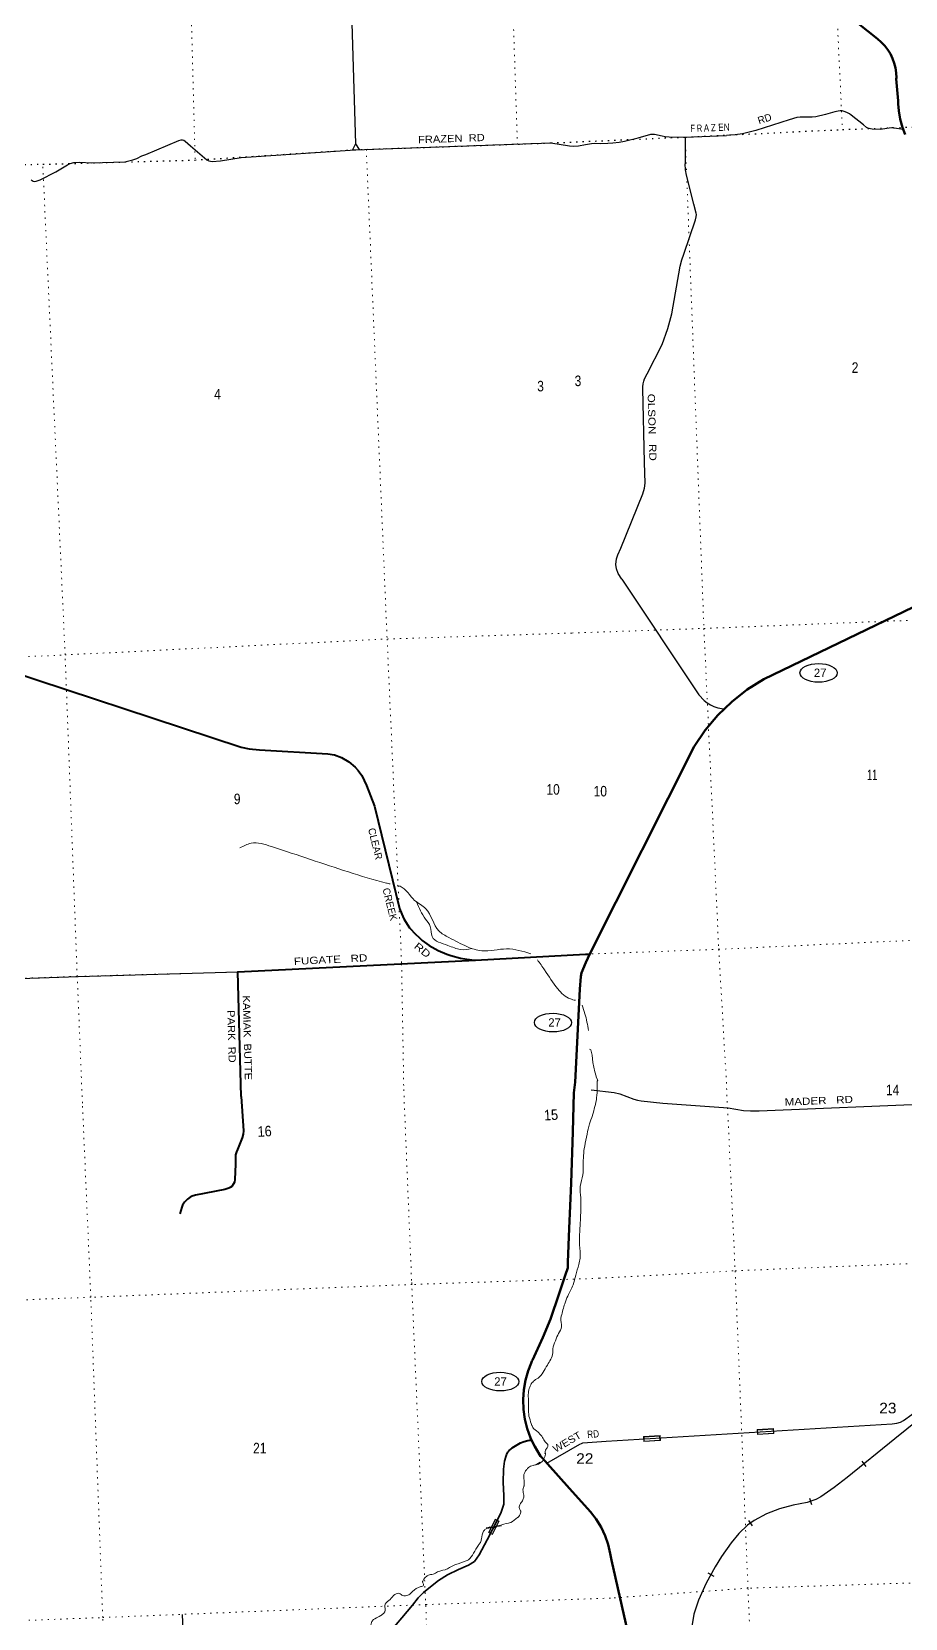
# Model space of a CAD drawing. Header units: feet. Extents: x 751810 to 1010326, y -353855 to -161247.
# Drawn here: x 963642 to 978138, y -217253 to -190931 of the extents above; entities that cross this region are included whole.
import ezdxf
from ezdxf.enums import TextEntityAlignment as Align

# ---------------------------------------------------------------- set-up
doc = ezdxf.new("R2010")
doc.units = ezdxf.units.FT
doc.header["$LTSCALE"] = 70
doc.linetypes.add('DOTTED', pattern=[1.5, 0.3, -1.2])
for name, color, linetype, lineweight in [('17', 7, 'Continuous', 25), ('23', 7, 'Continuous', 70), ('26', 7, 'Continuous', 40), ('29', 7, 'Continuous', 25), ('31', 7, 'Continuous', 13), ('34', 7, 'Continuous', 25), ('39', 7, 'Continuous', 13), ('59', 7, 'Continuous', 13), ('6', 7, 'DOTTED', 25), ('61', 7, 'Continuous', 13), ('7', 7, 'DOTTED', 13)]:
    doc.layers.add(name, color=color, linetype=linetype, lineweight=lineweight)
doc.layers.add('27', color=7, linetype='Continuous')
doc.layers.add('30', color=7, linetype='Continuous')

msp = doc.modelspace()

# ---------------------------------------------------------------- linework, layer by layer
at = {"layer": '17'}
for centre, major_axis in [((976699.52, -201568), (-309.24, 1)), ((972291.99, -207369.98), (309.24, -1)), ((971418.4, -213326.21), (309.24, -1))]:
    msp.add_ellipse(centre, major_axis=major_axis, ratio=0.500121, dxfattribs=at)
at = {"layer": '23'}
msp.add_line((972836.12, -206371), (972906.01, -206231.79), dxfattribs=at)
for points in [[(977891.83, -191299.24), (977848.22, -191229.04), (977797.5, -191163.78), (977740.24, -191104.18), (977677.06, -191050.9), (977064.28, -190559.59)], [(978138.14, -192634.01), (978091.53, -192516.76), (978053.25, -192380.36), (978029.44, -192240.7), (978021.96, -192124.33), (978021.72, -192120.56), (978018.34, -192074.33), (977989.23, -191711.89), (977989.71, -191696.06), (977987.03, -191613.46), (977975.74, -191531.59), (977955.95, -191451.34), (977927.88, -191373.61), (977891.83, -191299.24)], [(972906.01, -206231.79), (974635.09, -202787.49), (974815.8, -202520.13), (975024.91, -202271.22), (975258.89, -202045.54), (975515.17, -201845.54), (975790.96, -201673.44), (979200.36, -200029.21)], [(972836.12, -206371), (972766.9, -206544.01), (972751.49, -206604.01), (972739.68, -206812.91), (972661.83, -208360.27)], [(971935.28, -214296.49), (971916.88, -214258.64), (971861.48, -214105.79), (971822.37, -213947.99), (971799.96, -213786.96), (971794.5, -213624.47), (971806.06, -213462.3), (971834.51, -213302.23), (971879.53, -213146.01), (971930.2, -213021.08), (971943.11, -212989.27), (971952.69, -212971.08), (972124.66, -212596.57), (972248.4, -212287.98), (972395.47, -211863.87), (972493.65, -211568.4), (972536.35, -211436), (972540.7, -211347.39), (972561.45, -210783.85), (972594.59, -210034.9), (972623.3, -209179.62), (972638.71, -208535.9), (972661.83, -208360.27)], [(973260.22, -216291.2), (973243.25, -216180.83), (973207.47, -216029.75), (973156.09, -215883.24), (973089.68, -215742.9), (973008.97, -215610.26), (972914.83, -215486.8), (972564.12, -215098.28), (972198.3, -214689.96), (972159.84, -214647.02), (972153.83, -214639.96), (972108.18, -214586.26), (972087.3, -214561.7), (972069.81, -214536.26), (971987.96, -214404.86), (971935.28, -214296.49)], [(973260.22, -216291.2), (973778.76, -218561.94), (973795.49, -218665.58), (973802.74, -218716.35), (973816.34, -218849.62), (973820.86, -218970.21), (973820.86, -219030.05), (973810.81, -219160.98), (973753.88, -219492.15), (973639.54, -220015.46), (973631.5, -220075.4), (973627.87, -220137.05), (973631.5, -220207.77), (973643.18, -220265.18), (973669.55, -220336.51), (973753.9, -220481.64), (973838.21, -220606.65), (974021.65, -220836.55)]]:
    msp.add_lwpolyline(points, dxfattribs=at)
at = {"layer": '26'}
for points in [[(962747.65, -201360.31), (967120, -202798.07), (967252.08, -202828.72), (967421.34, -202844.55), (968555.61, -202908.48), (968668.99, -202926.18), (968783.24, -202971.96), (968901.47, -203042.49), (969010.65, -203132.07), (969061.7, -203187.1), (969118.25, -203268.83), (969199.57, -203438.63), (969327.62, -203781.82), (969745.89, -205476.31), (969780.93, -205569.07), (969817.88, -205648.85), (969913.1, -205796.3), (970014.27, -205909.57), (970064.83, -205954.32), (970123.59, -206010.07), (970238.3, -206088.94), (970387.5, -206173.53), (970532.01, -206233.26), (970594.85, -206255.27), (970758.22, -206299.28), (970902.87, -206324.39), (970904.88, -206324.31), (970989.64, -206332.28)], [(967115.87, -208596.18), (967063.37, -206530.03), (971006.41, -206333.86)], [(970989.64, -206332.28), (971006.41, -206333.86), (972831.08, -206233.36)], [(972831.08, -206233.36), (972875.19, -206232.48), (972906.01, -206231.79)], [(967115.87, -208596.18), (967158.77, -209166.95), (967150.66, -209223.02), (967134.39, -209283.72), (967054.24, -209476.27), (967040.31, -209512.65), (967024.96, -209565.2), (967022.22, -209606.78), (967021.88, -209721.28), (967014.98, -209974.24), (967007.12, -210015.73), (966992.37, -210046.65), (966961.62, -210088.28), (966936.29, -210106.38), (966912.78, -210117.24), (966846.49, -210136.86), (966361.02, -210231.28), (966306.5, -210248.14), (966271.48, -210265.68), (966226.25, -210300.07), (966178.31, -210348.94), (966144.82, -210399.3), (966131.27, -210434.02), (966099.15, -210540.75)], [(971509.04, -214576.48), (971512.62, -214562.92), (971520.58, -214540.54), (971530.83, -214519.1), (971543.27, -214498.86), (971557.76, -214480.03), (971567.22, -214470.08), (971592.13, -214447.48), (971617.22, -214427.54), (971642.63, -214407.35), (971696.94, -214372.79), (971754.57, -214344.09), (971814.89, -214321.58), (971877.23, -214305.49), (971908.69, -214300.61), (971935.28, -214296.49)]]:
    msp.add_lwpolyline(points, dxfattribs=at)
at = {"layer": '26', "lineweight": 35}
for points in [[(971370.52, -215620.39), (971431.65, -215493.03), (971474.27, -215358.62), (971478.29, -215213.77), (971467.43, -215001.21), (971468.29, -214780.13), (971484.92, -214648.82), (971509.04, -214576.48)], [(969597.53, -217464.3), (969781.33, -217247.67), (969961.29, -217035.2), (970052.7, -216914.86), (970145.43, -216826.6), (970259.89, -216729.4), (970392.22, -216627.43), (970540.85, -216530.82), (970725.99, -216442.74), (970891.83, -216373.55), (970991.58, -216309.11), (971069.37, -216199.38), (971197.71, -215952.9), (971370.52, -215620.39)]]:
    msp.add_lwpolyline(points, dxfattribs=at)
at = {"layer": '29'}
for p, q in [((974486.21, -192678.72), (974485.13, -193119.93)), ((969012.2, -192790.71), (969077.1, -192885.29)), ((973432.87, -200011.38), (974713.18, -201930.06)), ((966137.23, -217188.06), (966285.7, -220246.83))]:
    msp.add_line(p, q, dxfattribs=at)
for points in [[(968835.44, -186960.25), (969012.2, -192790.71), (968963.89, -192890.25)], [(978105.07, -192550.83), (977951.97, -192528.39), (977936.1, -192525.75), (977914.27, -192525.09), (977871.97, -192529.71), (977760.9, -192548.89), (977729.15, -192551.55), (977586.35, -192546.26), (977563.22, -192543.6), (977539.42, -192538.31), (977514.3, -192529.71), (977493.14, -192517.15), (977443.54, -192477.47), (977241.26, -192315.41), (977209.52, -192292.92), (977169.85, -192271.75), (977125.55, -192253.22), (977089.18, -192244.64), (977054.82, -192243.96), (977023.08, -192247.93), (976967.53, -192260.51), (976814.15, -192302.85), (976652.85, -192344.5), (976592, -192350.47), (976396.32, -192348.47), (976338.13, -192355.76), (976211.19, -192392.8), (975655.84, -192567.42), (975438.99, -192625.63), (975315.36, -192641.5), (975173.8, -192652.85)], [(972256.87, -192775.6), (972567.03, -192825.4), (972630.5, -192828.04), (972717.77, -192822.75), (972831.48, -192804.23), (972931.97, -192785.71), (972986.18, -192781.74), (973080.07, -192783.06), (973204.36, -192781.74), (973286.34, -192775.13), (973392.12, -192761.89), (973479.39, -192746.02), (973706.82, -192690.46), (973915.74, -192632.25), (973955.4, -192628.28), (973976.56, -192629.61), (974100.85, -192658.71), (974151.09, -192666.64), (974222.5, -192671.94), (974486.21, -192678.72), (975173.8, -192652.85)], [(963630.54, -193387.23), (963665.44, -193410.07), (963685.57, -193415.44), (963715.1, -193410.07), (963748.65, -193400.66), (963780.87, -193389.92), (964040.49, -193257.45), (964233.19, -193138.77), (964278.69, -193118.56), (964341.81, -193101.8), (964441.87, -193094.1), (964634.29, -193104.36), (965185.9, -193091.53), (965321.88, -193055.6), (965383.45, -193032.5), (965466.68, -192991.03), (965535.09, -192968.04), (966085.12, -192735.65), (966124.36, -192725.11), (966143.15, -192725.11), (966167.31, -192730.48), (966189.63, -192743.45), (966278.35, -192822.5), (966546.39, -193055.53), (966583.39, -193074.3), (966637.08, -193082.36), (966773.55, -193074.42), (967118.93, -193019.37), (967197.89, -193010.18), (969011.26, -192887.56), (972256.87, -192775.6)], [(973854.21, -196605.61), (974102.81, -196121.42), (974198.02, -195851.54), (974261.49, -195613.41), (974404.3, -194819.65), (974430.74, -194713.81), (974462.48, -194618.57), (974658.18, -194052.35), (974668.76, -193999.43), (974671.4, -193962.39), (974668.76, -193941.23), (974626.44, -193793.06), (974510.08, -193311.51), (974491.57, -193224.18), (974485.13, -193119.93)], [(973432.87, -200011.38), (973375.54, -199918.22), (973346.45, -199844.14), (973335.87, -199767.4), (973346.45, -199674.8), (973367.61, -199608.65), (973415.21, -199500.18), (973785.45, -198595.29), (973811.9, -198502.68), (973822.47, -198420.67), (973811.9, -198076.71), (973780.16, -196849.03), (973781.51, -196819.91), (973788.1, -196769.65), (973797.37, -196729.95), (973811.9, -196690.28), (973854.21, -196605.61)], [(974713.18, -201930.06), (974800.97, -202024.33), (974848.58, -202064.02), (974904.11, -202098.41), (974959.65, -202124.87), (975025.76, -202148.68), (975123.61, -202161.91)], [(951235.85, -209264.13), (951257.09, -208531.53), (951268.84, -208484.36), (951287.63, -208452.13), (951347.06, -208396.73), (953026.3, -207036.78), (953121.08, -206980.16), (953206.15, -206954.75), (953497, -206948.19), (953824.75, -206946.91), (958320.78, -206794.83), (958425.47, -206778.71), (958538.21, -206730.36), (958592.14, -206717.03), (958640.22, -206716.93), (958683.17, -206727.67), (958863.03, -206786.77), (958953.38, -206790.92), (964410.46, -206604.61), (967063.37, -206530.03)], [(972927.2, -208486.37), (973307.84, -208530.02), (973400.12, -208551.02), (973635.34, -208640.15), (973691.71, -208656.27), (973755.51, -208667.48), (974111.94, -208707.37), (975201.57, -208781.8), (975456, -208828.42), (975570.79, -208836.23), (975712.97, -208836.67), (984523.12, -208469.28), (985605.01, -208447.41), (985664.17, -208433.32), (985701.84, -208410.71), (985924.88, -208206.07)], [(973175.98, -214317.23), (977918.37, -214026.58), (978000.21, -214017.68), (978059.62, -213997.9), (978110.27, -213969.33), (978245.34, -213874.52), (980527.23, -212059.32), (980649.72, -211927.92), (980744.4, -211815.68), (981107.91, -211311.55), (981159.85, -211254.78), (981170.49, -211248.34), (981183.08, -211247.77), (981263.22, -211244.73), (981683.25, -211230.58), (983216.2, -211176.6)], [(972189.99, -214680.68), (972734.72, -214362.83), (972762.61, -214350.87), (972786.51, -214343.76), (973175.98, -214317.23)]]:
    msp.add_lwpolyline(points, dxfattribs=at)
at = {"layer": '31'}
for p, q in [((973794.24, -214238.27), (974068.78, -214222.43)), ((974068.78, -214222.43), (974073.54, -214304.8)), ((975678.32, -214122.58), (975952.86, -214106.71)), ((975952.86, -214106.71), (975957.62, -214189.07))]:
    msp.add_line(p, q, dxfattribs=at)
for points in [[(974073.54, -214304.8), (973798.99, -214320.63), (973794.24, -214238.27)], [(975957.62, -214189.07), (975683.08, -214204.94), (975678.32, -214122.58)]]:
    msp.add_lwpolyline(points, dxfattribs=at)
for points in [[(973806.51, -214312.18), (973802.68, -214245.79), (974061.25, -214230.87), (974065.09, -214297.27)], [(975686.76, -214130.1), (975945.33, -214115.15), (975949.17, -214181.54), (975690.6, -214196.49)]]:
    msp.add_lwpolyline(points, close=True, dxfattribs=at)
at = {"layer": '34'}
for p, q in [((977416.59, -214648.39), (977486, -214734.51)), ((976548.36, -215257.75), (976583.83, -215362.52)), ((975534.74, -215628.9), (975599.02, -215718.92)), ((974861.2, -216501.7), (974958.39, -216554.51))]:
    msp.add_line(p, q, dxfattribs=at)
msp.add_lwpolyline([(978761.97, -213635.87), (977966.8, -214275.11), (977172.13, -214915.52), (976958.45, -215083.88), (976734.61, -215240.04), (976656.01, -215281.7), (976509.24, -215331.39), (976278.04, -215378.79), (976050.65, -215437.76), (975836.49, -215521.87), (975629.73, -215628.16), (975520.12, -215706.43), (975376.8, -215844.49), (975248.98, -216001.93), (975089.02, -216228.73), (974980.74, -216401.53), (974835.01, -216669.74), (974706.62, -216954.57), (974631.85, -217185.22), (974592.48, -217419.81)], dxfattribs=at)
at = {"layer": '39'}
msp.add_line((971174, -215772.05), (971171.22, -215773.96), dxfattribs=at)
msp.add_lwpolyline([(972897.59, -207810.14), (972917.51, -207819.4), (972940.22, -207911.3), (972951.74, -208033.71), (972988.26, -208187.58), (973008.45, -208261.45), (973008.79, -208273.51), (973036.15, -208326.21), (973026.84, -208344.49)], dxfattribs=at)
for points in [[(976362.96, -185895.64), (976510.63, -185788.74), (976589.97, -185681.8), (976732.76, -185544.86), (976904.06, -185421.17), (977105.59, -185300.64), (977232.15, -185228.55), (977323.82, -185201.75), (977558.79, -185126.52), (977804.99, -185093.22), (977916.97, -185073.88), (978033.48, -185072.51), (978239.58, -185112.81), (978387.18, -185144.75), (978559.95, -185284.61), (978568.2, -185292.42), (978589.6, -185338.08), (978596.54, -185370.07), (978597.74, -185412.29), (978617.06, -185456), (978644.77, -185511.54), (978674.59, -185571.04), (978721.33, -185660.23), (978830.14, -185812.01), (978872.58, -185961.69), (978895.91, -186146.13), (978899.97, -186218.45), (978900.65, -186313), (978905.35, -186407.44), (978911.99, -186499.8), (978937.97, -186635.88), (978984.77, -186727.08), (979006.1, -186770.73), (979114.11, -186894.36), (979182.14, -186954.76), (979310.86, -187029.5), (979510.02, -187108.24), (979652.16, -187160.46), (979820, -187268.27), (979980.67, -187336.05), (980079.96, -187435.79), (980106.97, -187467.2), (980245.96, -187549.69), (980380.99, -187634.31), (980544.12, -187718.11), (980759.45, -187870.82), (980794.38, -187897.98), (980825.01, -187985.63), (980933.64, -188201.8), (981085.58, -188386.54), (981222.78, -188547.55), (981282.43, -188666.55), (981341.79, -188775.5), (981343.32, -188970.64), (981300.92, -189104.67), (981267.63, -189276.67), (981216.79, -189467.28), (981165.44, -189569.38), (981140.41, -189749.19), (981144.76, -189901.99), (981144.35, -189958.34), (981139.12, -190057.08), (981078.35, -190235.38), (981017.61, -190281.84), (980963.28, -190303.64), (980928.29, -190353.32), (980837.36, -190397.84), (980722.97, -190473.6), (980642.42, -190538.31), (980492.41, -190642.82), (980363.79, -190710.72), (980260.17, -190775.06), (980132.43, -190834.8), (980008.06, -190912.86), (979933.42, -190973.38), (979739.75, -191087.65), (979604.19, -191196.22), (979531.9, -191268.74), (979481.25, -191324.54), (979460.53, -191373.43), (979449, -191462.3), (979458.69, -191520.37), (979462.17, -191643.01), (979485.22, -191746.97), (979534.61, -191787.8), (979605.68, -191813.9), (979714.33, -191818.8), (979729.99, -191804.26), (979904.55, -191795.18), (980101.71, -191803.54), (980271.4, -191764.41)], [(967096.95, -204473.05), (967281.21, -204395.43), (967621.69, -204449.08), (968897.4, -204870.81), (969526.46, -205054.77), (969589.08, -205069.17)], [(969705.61, -205092.4), (969754.64, -205108.66), (969996.11, -205343.66), (970182.62, -205481.87), (970397.84, -205849.03), (970565.44, -205957.69), (970864.67, -206109.78), (971109.35, -206179.18), (971521.56, -206147.38), (971926.63, -206227.9)], [(970027.35, -205368.75), (970175.51, -205651.64), (970255.32, -205775.74), (970288.29, -205944), (970549.21, -206089.47), (970757.77, -206158.23), (970945.22, -206142.59)], [(972033.26, -206327.53), (972153.4, -206496.7), (972371.11, -206811.31), (972580.48, -206976.9), (972665.78, -207000.58)], [(972776.7, -207080.34), (972822.23, -207221.98), (972883.6, -207501.63)], [(973026.84, -208344.49), (973025.41, -208450.77), (973016.56, -208616.59), (972945.55, -208907.29)], [(972945.55, -208907.29), (972944.86, -208910.17), (972897.1, -209051.4), (972858.75, -209222.4), (972817.68, -209421.72), (972798.55, -209573.69), (972794.02, -209737.06), (972785.2, -209894.59), (972743.95, -210089.89), (972752.57, -210276.82), (972752.2, -210530.64), (972739.44, -210776.98), (972734.26, -211057.21), (972742.45, -211278.4), (972721.1, -211382.13), (972670.99, -211559.72), (972626.16, -211720.95), (972536.21, -211906.46), (972485.8, -212033.7), (972428.96, -212239.81), (972422.14, -212266.32), (972433.2, -212418.89), (972385.86, -212525.85), (972333.16, -212647.16), (972291.23, -212784.08), (972288.27, -212850.69), (972199.07, -213052.27), (972128.22, -213172.42), (972046.24, -213268.92), (972001.37, -213294.08)], [(972001, -213293.79), (971943.27, -213349.41), (971907.21, -213418.54), (971883.16, -213511.72), (971886.17, -213637.95), (971883.16, -213800.25), (971901.2, -213929.49), (971943.27, -214052.72), (971950.18, -214072.68)], [(971950.18, -214072.68), (971969.74, -214106.25), (971989.28, -214122.79), (972014.07, -214137.81), (972037.74, -214160.36)], [(972039.41, -214160.96), (972104.74, -214233.05), (972152.48, -214309.37), (972204.18, -214368.67)], [(972158.38, -214524.21), (972177.79, -214448.3), (972204.05, -214403.01), (972204.18, -214368.67)], [(971264, -215751.05), (971551.21, -215673.59), (971590.91, -215661.91), (971702.15, -215583), (971708.01, -215578.73), (971753.25, -215506.55), (971758.11, -215478.23), (971749.35, -215460.5), (971731, -215404.99), (971766.22, -215333.22), (971797.92, -215273.64), (971807.31, -215208.96), (971793.66, -215121.11), (971805.56, -215068.38), (971810.99, -215054.09), (971808.06, -214933.65), (971816.55, -214846.91), (971846.57, -214795.43), (971854.26, -214787.09), (971882.94, -214751.75), (971965.92, -214718.2), (972081.11, -214662.38)], [(968817.17, -219183.54), (968883.56, -219088.39), (968917.02, -219022.72), (968927.5, -218935.89), (968915.01, -218876.13), (968900.81, -218726.01), (968894.44, -218619.78), (968913.52, -218546.66), (968970.22, -218459.94), (968994.22, -218408.73), (968997.91, -218400.53), (969036.47, -218312.56), (969063.06, -218275.3), (969142.74, -218161.52), (969153.48, -218080.7), (969169.88, -218039.84), (969185.87, -217988.95), (969174.8, -217915.06), (969160.6, -217764.94), (969149.7, -217695.07), (969153.49, -217640.66), (969172.91, -217575.56), (969221.82, -217495.19), (969271.99, -217444.92), (969278.6, -217410.48), (969271.18, -217376.63), (969270.85, -217368.61), (969279.07, -217324.06), (969295.87, -217293.23), (969336.75, -217261.41), (969433.02, -217209.24), (969473.9, -217177.42), (969502.66, -217144.1), (969502.3, -217037.61), (969509.49, -217017.23), (969588.74, -216941.64), (969669.66, -216857.94), (969711.11, -216840.17), (969743.28, -216840.86), (969796.89, -216874.82), (969833.23, -216879.36), (969845.26, -216878.86), (969914.45, -216851.91), (969962.85, -216807.73), (970098.16, -216727.83), (970143.37, -216703.87), (970144.63, -216685.74), (970127.02, -216648.28), (970130.54, -216636.08), (970193.58, -216557.14), (970240.8, -216533.1), (970320.43, -216515.77), (970397.06, -216474.44), (970534.02, -216434.67), (970541.87, -216430.32), (970673.67, -216362.63), (970851.9, -216301.06), (970887.25, -216281.52), (970975.2, -216173.43), (971054.15, -216041.59), (971086.35, -215994.06), (971105.93, -215932.97), (971140.92, -215806.96), (971171.22, -215773.96)], [(971174, -215772.05), (971194, -215764.05), (971228, -215756.05), (971264, -215751.05)]]:
    msp.add_spline(points, degree=3, dxfattribs=at)
at = {"layer": '59'}
msp.add_ellipse((971965.04, -214512.65), major_axis=(99.45, 174.62), ratio=0.999932, start_param=3.69792581, end_param=5.33903519, dxfattribs=at)
at = {"layer": '6'}
for points in [[(972256.87, -192775.6), (974486.21, -192678.72), (977094.85, -192552.75), (979828.89, -192455.34), (987762.93, -192134.68)], [(940908.16, -194002.22), (942634.97, -193942.24), (945002.99, -193856.33), (948000.21, -193752.57), (953313.33, -193494.25), (955671.09, -193400.66), (958482.55, -193253.51), (961000.52, -193151.81), (963825.63, -193129.25), (966350.54, -193059.58), (968997.24, -192889.8), (969194.01, -192882.26), (972256.87, -192775.6)]]:
    msp.add_lwpolyline(points, dxfattribs=at)
at = {"layer": '61'}
for p, q in [((971286.27, -215865.57), (971219.47, -215831.46)), ((971220.38, -215830.56), (971334.06, -215607.91)), ((971399.94, -215642.91), (971286.27, -215865.57)), ((971334.05, -215607.9), (971400.84, -215642))]:
    msp.add_line(p, q, dxfattribs=at)
msp.add_lwpolyline([(971230.58, -215828.15), (971337.54, -215618.66), (971389.73, -215645.31), (971282.78, -215854.8)], close=True, dxfattribs=at)
for centre, major_axis, start_param, end_param in [((969189.95, -198232.87), (8721.07, 15322.31), 3.77229336, 3.78677073), ((971296.98, -215621.32), (63.77, 111.98), 3.16240721, 4.15613771)]:
    msp.add_ellipse(centre, major_axis=major_axis, ratio=0.999932, start_param=start_param, end_param=end_param, dxfattribs=at)
at = {"layer": '7'}
for points in [[(971089.46, -179652.14), (971248.13, -182077.47), (971520.84, -187327.93), (971701.6, -192794.94)], [(966352.02, -193041.36), (966208.56, -187545.86), (966016.4, -182237.85), (966007.34, -181908.55)], [(976771.42, -185649.18), (976838.38, -187107.48), (977094.85, -192552.75)], [(974486.21, -192678.72), (974796.46, -200831.02), (975042.3, -206154.08), (975163.79, -208253.44)], [(969194.01, -192882.26), (969539.31, -201006.25), (969780.14, -206396.76), (969815.34, -208481.52)], [(964482.99, -208707.69), (964397.2, -206603.65), (964196.26, -201269.75), (963825.63, -193129.25)], [(972603.79, -200906.61), (974796.46, -200831.02), (980151.52, -200619.36), (980182.52, -200617.52)], [(941218.75, -201524.5), (942967.25, -201521.18), (948277.23, -201569.71), (953588.39, -201658.55), (958866.77, -201516.58), (964194.26, -201269.82), (969539.31, -201006.25), (972603.79, -200906.61)], [(972831.11, -206234.14), (975042.3, -206154.08), (980364.21, -205907.17), (985689.16, -205696.38), (986433.77, -205673.37)], [(972831.08, -206233.36), (969780.14, -206396.76), (967063.33, -206530.15), (964397.2, -206603.65), (959085.87, -206785.22), (953832.17, -206948.45), (948523.59, -206948.3), (943462.26, -206924.56)], [(975163.79, -208253.44), (975314.72, -211488.35), (975527.65, -216753.66), (975748.42, -222060.93), (975964.41, -227396.67), (976157.68, -232763.8), (976410.06, -238055.23), (976680.36, -243398.47), (976906.19, -248729.69), (977151.4, -253981.9)], [(966284.79, -249832.21), (966258.66, -249216.05), (966024.23, -243940.2), (965800.89, -238629.07), (965560.32, -233258.99), (965253.75, -227882.61), (965057.04, -222535.77), (964820.25, -217241.03), (964622.35, -211925.52), (964482.99, -208707.69)], [(969815.34, -208481.52), (969946.92, -211683.94), (970180.49, -217044.46), (970393.44, -222354.87), (970591.48, -227679.94), (970859.72, -233035.38), (971114.6, -238424.13), (971342.32, -243694.87), (971560.17, -249029.08), (971785.92, -254210.74)], [(973060.54, -211611.63), (975314.72, -211488.35), (980610.95, -211269.4), (985966.73, -211081.75), (991287.16, -210865.62), (994725.7, -210706.91)], [(973060.54, -211611.63), (969952.8, -211714.75), (964624.64, -211926.29), (959266.5, -212134.49), (954065.56, -212323.77), (948747.88, -212284.35), (943429.42, -212187.89)], [(994500.18, -216086), (991528.91, -216194.02), (986188.54, -216366.78), (980840.08, -216584.31), (975527.65, -216753.66), (973286.88, -216916.39)], [(941879.32, -217523.13), (943603.44, -217525.72), (949001.33, -217568), (954293.59, -217637), (959499.69, -217437.01), (964820.25, -217241.03), (970181.26, -217025.39), (973286.88, -216916.39)]]:
    msp.add_lwpolyline(points, dxfattribs=at)

# ---------------------------------------------------------------- texts
at = {"layer": '17'}
for p in [(976725.57, -201636.31), (972318.04, -207438.29), (971421.11, -213394.52)]:
    msp.add_text('27', height=140, dxfattribs=at).set_placement(p, align=Align.CENTER)
at = {"layer": '27'}
for s, p in [('CLEAR', (969221.79, -204158.45)), ('CREEK', (969461.99, -205152.05))]:
    msp.add_text(s, height=120, rotation=283.866, dxfattribs=at).set_placement(p)
for s, rotation, width, p in [('RD', 320.475, 1.25, (969976.48, -206121.96)), ('FUGATE   RD', 2.848, 1.2, (967995.27, -206413.58)), ('KAMIAK  BUTTE', 271.456, 1.15, (967143.29, -206919.71)), ('PARK  RD', 271.456, 1.15, (966888.28, -207165.12))]:
    msp.add_text(s, height=120, rotation=rotation, dxfattribs=dict(at, width=width)).set_placement(p)
at = {"layer": '30'}
msp.add_text('RD', height=120, rotation=17.455, dxfattribs=at).set_placement((975711.58, -192465.79))
for s, rotation, width, p in [('FRAZEN  RD', 1.976, 1.15, (970607.78, -192762.45)), ('F', 2.155, 0.75, (974615.1, -192593.82)), ('R', 2.155, 0.7, (974725.59, -192589.65)), ('A', 2.155, 0.8, (974840.78, -192585.32)), ('Z', 2.155, 0.8, (974955.98, -192580.98)), ('EN', 2.155, 0.85, (975130.51, -192574)), ('MADER   RD', 2.388, 1.2, (976704.58, -208725.26))]:
    msp.add_text(s, height=120, rotation=rotation, dxfattribs=dict(at, width=width)).set_placement(p, align=Align.CENTER)
for s, rotation, width, p in [('OLSON   RD', 271.481, 1.2, (973862.5, -196938.38)), ('WEST', 30.264, 1.1, (972334.77, -214508.22)), ('RD', 3.897, 0.85, (972863.59, -214262.83))]:
    msp.add_text(s, height=120, rotation=rotation, dxfattribs=dict(at, width=width)).set_placement(p)
at = {"layer": '7'}
for s, width, p in [('2', 0.85, (977249.26, -196590.18)), ('4', 0.85, (966669.92, -197030.26)), ('3', 0.85, (972029.97, -196897.43)), ('3', 0.85, (972651.06, -196809.99)), ('11', 0.65, (977504.22, -203346.96)), ('10', 0.85, (972182.96, -203588.35)), ('10', 0.85, (972966.72, -203618.02)), ('9', 0.85, (966995.64, -203746.4)), ('14', 0.85, (977817.91, -208574.07)), ('23', 1.1, (977705.45, -213852.75))]:
    msp.add_text(s, height=175, dxfattribs=dict(at, width=width)).set_placement(p)
at = {"layer": '7', "width": 0.9}
for s, p in [('15', (972147.3, -208994.09)), ('16', (967394.11, -209266.66))]:
    msp.add_text(s, height=175, rotation=3, dxfattribs=at).set_placement(p)
at = {"layer": '7'}
for s, width, p in [('21', 0.85, (967426.15, -214516.87)), ('22', 1.1, (972819.84, -214690.43))]:
    msp.add_text(s, height=175, dxfattribs=dict(at, width=width)).set_placement(p, align=Align.CENTER)

doc.saveas('drawing.dxf')
